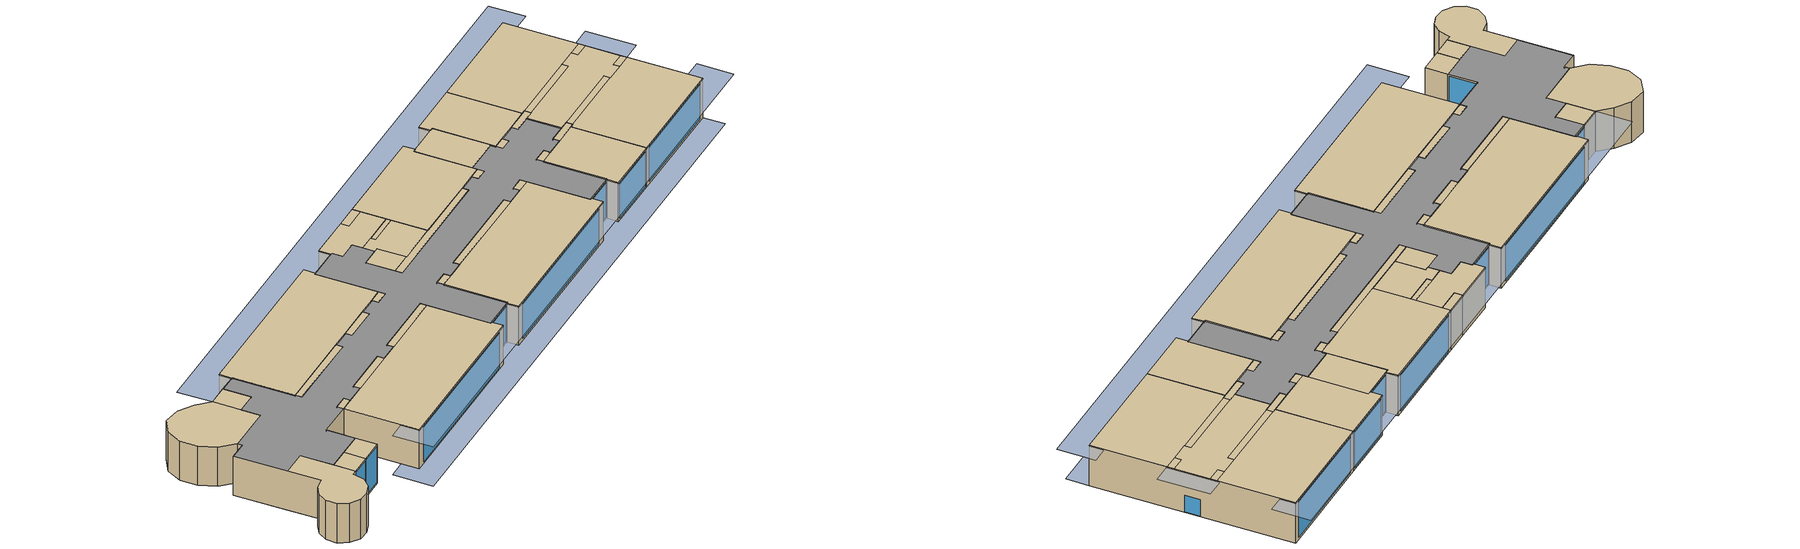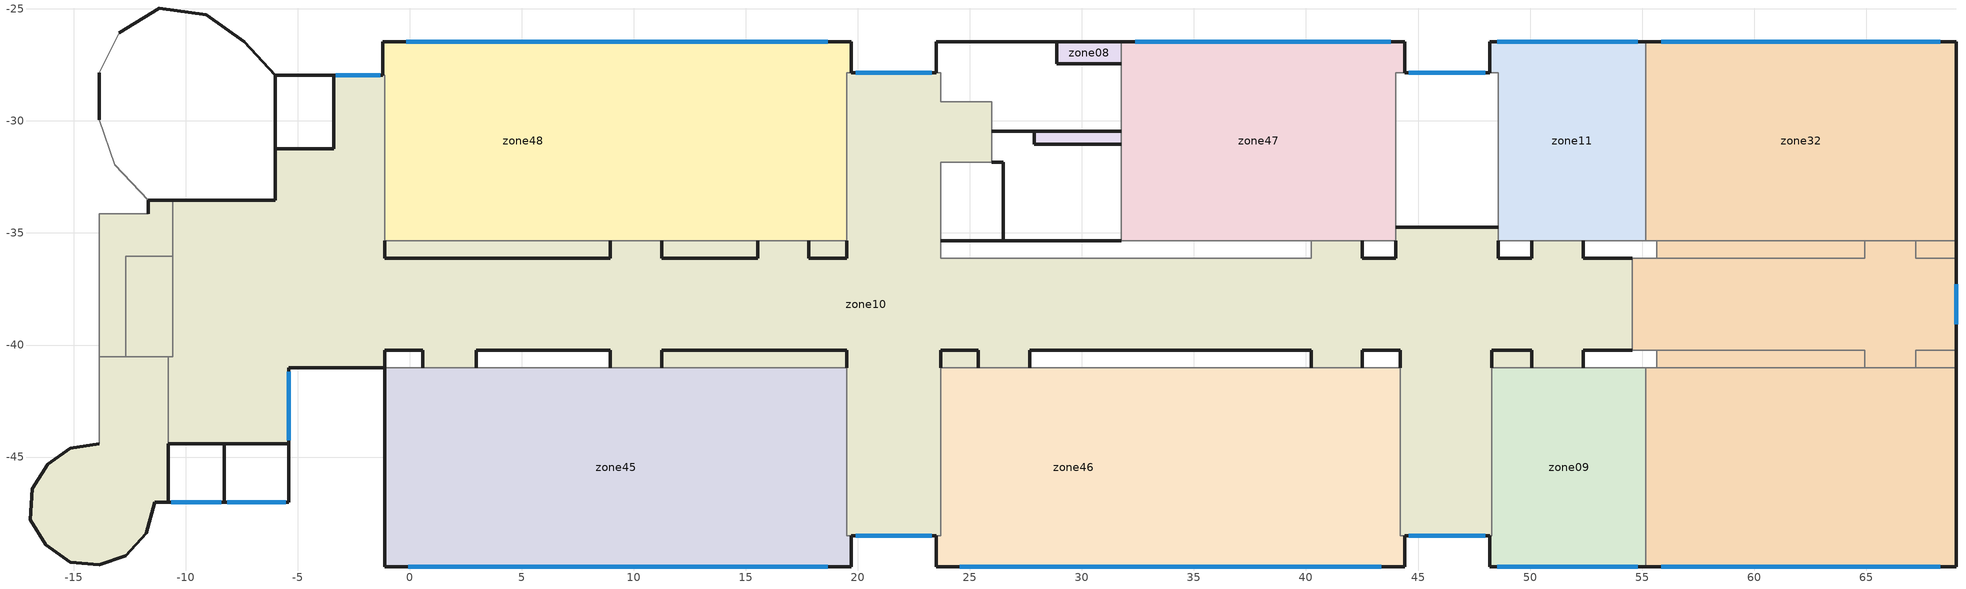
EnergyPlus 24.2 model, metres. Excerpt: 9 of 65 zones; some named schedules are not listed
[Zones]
zone10
 floor to zone12-1 (Generic Interior Floor): -10.57,-33.54 -10.57,-36.04 -13.86,-36.04 -13.86,-34.14 -11.66,-34.14 -11.66,-33.54 z5.17
 floor to zone14 (Generic Interior Floor): -12.66,-36.04 -12.66,-40.53 -13.86,-40.53 -13.86,-36.04 z5.17; 19.51,-40.23 19.51,-41.02 11.24,-41.02 11.24,-40.23 z5.17; 25.39,-40.23 25.39,-41.02 23.69,-41.02 23.69,-40.23 z5.17; 50.09,-40.23 50.09,-41.02 48.29,-41.02 48.29,-40.23 z5.17; 19.51,-35.34 19.51,-36.14 17.82,-36.14 17.82,-35.34 z5.17; 15.53,-35.34 15.53,-36.14 11.24,-36.14 11.24,-35.34 z5.17; 8.95,-35.34 8.95,-36.14 -1.11,-36.14 -1.11,-35.34 z5.17
 floor to zone12-0 (Generic Interior Floor): -10.77,-40.53 -10.77,-47.01 -11.37,-47.01 -11.76,-48.41 -12.66,-49.4 -13.86,-49.8 -15.15,-49.7 -16.25,-48.91 -16.94,-47.81 -16.84,-46.41 -16.15,-45.31 -15.15,-44.62 -13.86,-44.42 -13.86,-40.53 z5.17
 floor to zone07 (Generic Interior Floor): 52.38,-35.34 52.38,-36.14 54.57,-36.14 54.57,-40.23 52.38,-40.23 52.38,-41.02 50.09,-41.02 50.09,-40.23 48.29,-40.23 48.29,-48.51 44.21,-48.51 44.21,-40.23 42.52,-40.23 42.52,-41.02 40.23,-41.02 40.23,-40.23 27.68,-40.23 27.68,-41.02 25.39,-41.02 25.39,-40.23 23.69,-40.23 23.69,-48.51 19.51,-48.51 19.51,-40.23 11.24,-40.23 11.24,-41.02 8.95,-41.02 8.95,-40.23 2.98,-40.23 2.98,-41.02 0.58,-41.02 0.58,-40.23 -1.11,-40.23 -1.11,-41.02 -5.39,-41.02 -5.39,-44.42 -10.77,-44.42 -10.77,-40.53 -13.86,-40.53 -13.86,-34.14 -11.66,-34.14 -11.66,-33.54 -5.99,-33.54 -5.99,-31.25 -3.4,-31.25 -3.4,-27.96 -1.11,-27.96 -1.11,-36.14 8.95,-36.14 8.95,-35.34 11.24,-35.34 11.24,-36.14 15.53,-36.14 15.53,-35.34 17.82,-35.34 17.82,-36.14 19.51,-36.14 19.51,-27.86 23.69,-27.86 23.69,-29.15 25.98,-29.15 25.98,-31.85 23.69,-31.85 23.69,-36.14 40.23,-36.14 40.23,-35.34 42.52,-35.34 42.52,-36.14 44.01,-36.14 44.01,-34.74 48.59,-34.74 48.59,-36.14 50.09,-36.14 50.09,-35.34 z10.29
 wall outside (WL_POLIMI-LC_EW04): -11.66,-33.54 -11.66,-34.14 / -11.37,-47.01 -10.77,-47.01 / -5.39,-41.02 -1.11,-41.02 / -5.39,-47.01 -5.39,-44.42 z5.17:10.29
 wall outside (WL_POLIMI-LC_EW02): -13.86,-44.42 -15.15,-44.62 -16.15,-45.31 -16.84,-46.41 -16.94,-47.81 -16.25,-48.91 -15.15,-49.7 -13.86,-49.8 -12.66,-49.4 -11.76,-48.41 -11.37,-47.01 / -5.39,-44.42 -5.39,-41.02 / 19.71,-48.51 23.49,-48.51 / 44.41,-48.51 48.19,-48.51 / 48.59,-34.74 44.01,-34.74 / 23.49,-27.86 19.71,-27.86 / -1.21,-27.96 -3.4,-27.96 / -5.99,-31.25 -5.99,-33.54 -11.66,-33.54 / -5.99,-27.96 -7.38,-26.46 -9.07,-25.26 -11.17,-24.96 / -13.86,-27.86 -13.86,-29.95 / -10.77,-47.01 -8.28,-47.01 -5.39,-47.01 / 48.19,-27.86 44.41,-27.86 z5.17:10.29
 wall outside (WL_POLIMI-LC_FC300-2): -10.77,-47.01 -10.77,-44.42 -8.28,-44.42 -5.39,-44.42 / -3.4,-27.96 -3.4,-31.25 -5.99,-31.25 -5.99,-27.96 / -8.28,-47.01 -8.28,-44.42 z5.17:10.29
 wall outside (WL_POLIMI-LC_IW03): -1.11,-41.02 -1.11,-40.23 0.58,-40.23 0.58,-41.02 / 2.98,-41.02 2.98,-40.23 8.95,-40.23 8.95,-41.02 / 11.24,-41.02 11.24,-40.23 19.51,-40.23 19.51,-41.02 / 23.69,-41.02 23.69,-40.23 25.39,-40.23 25.39,-41.02 / 27.68,-41.02 27.68,-40.23 40.23,-40.23 40.23,-41.02 / 42.52,-41.02 42.52,-40.23 44.21,-40.23 44.21,-41.02 / 48.29,-41.02 48.29,-40.23 50.09,-40.23 50.09,-41.02 / 52.38,-41.02 52.38,-40.23 54.57,-40.23 / 54.57,-36.14 52.38,-36.14 52.38,-35.34 / 50.09,-35.34 50.09,-36.14 48.59,-36.14 48.59,-35.34 / 44.01,-35.34 44.01,-36.14 42.52,-36.14 42.52,-35.34 / 19.51,-35.34 19.51,-36.14 17.82,-36.14 17.82,-35.34 / 15.53,-35.34 15.53,-36.14 11.24,-36.14 11.24,-35.34 / 8.95,-35.34 8.95,-36.14 -1.11,-36.14 -1.11,-35.34 z5.17:10.29
 wall outside (WL_POLIMI-LC_EW03): -3.4,-27.96 -5.99,-27.96 z5.17:10.29
 wall to zone14 (Generic Interior Floor): -12.66,-36.04 -12.66,-40.53 -10.57,-40.53 -10.57,-36.04 z5.17; -10.57,-33.54 -10.57,-40.53 -10.77,-40.53 -10.77,-44.42 -5.39,-44.42 -5.39,-41.02 -1.11,-41.02 -1.11,-40.23 0.58,-40.23 0.58,-41.02 2.98,-41.02 2.98,-40.23 8.95,-40.23 8.95,-41.02 11.24,-41.02 11.24,-40.23 19.51,-40.23 19.51,-48.51 23.69,-48.51 23.69,-40.23 25.39,-40.23 25.39,-41.02 27.68,-41.02 27.68,-40.23 40.23,-40.23 40.23,-41.02 42.52,-41.02 42.52,-40.23 44.21,-40.23 44.21,-48.51 48.29,-48.51 48.29,-40.23 50.09,-40.23 50.09,-41.02 52.38,-41.02 52.38,-40.23 54.57,-40.23 54.57,-36.14 52.38,-36.14 52.38,-35.34 50.09,-35.34 50.09,-36.14 48.59,-36.14 48.59,-34.74 44.01,-34.74 44.01,-36.14 42.52,-36.14 42.52,-35.34 40.23,-35.34 40.23,-36.14 23.69,-36.14 23.69,-31.85 25.98,-31.85 25.98,-29.15 23.69,-29.15 23.69,-27.86 19.51,-27.86 19.51,-36.14 17.82,-36.14 17.82,-35.34 15.53,-35.34 15.53,-36.14 11.24,-36.14 11.24,-35.34 8.95,-35.34 8.95,-36.14 -1.11,-36.14 -1.11,-27.96 -3.4,-27.96 -3.4,-31.25 -5.99,-31.25 -5.99,-33.54 z5.17; -12.96,-26.06 -13.86,-27.86 -13.86,-29.95 -13.16,-31.95 -11.66,-33.54 -5.99,-33.54 -5.99,-27.96 -7.38,-26.46 -9.07,-25.26 -11.17,-24.96 z5.17; -10.77,-44.42 -10.77,-47.01 -8.28,-47.01 -8.28,-44.42 z5.17; -8.28,-44.42 -8.28,-47.01 -5.39,-47.01 -5.39,-44.42 z5.17; -1.11,-40.23 -1.11,-41.02 0.58,-41.02 0.58,-40.23 z5.17; 2.98,-40.23 2.98,-41.02 8.95,-41.02 8.95,-40.23 z5.17; 27.68,-40.23 27.68,-41.02 40.23,-41.02 40.23,-40.23 z5.17; 42.52,-40.23 42.52,-41.02 44.21,-41.02 44.21,-40.23 z5.17; 52.38,-40.23 52.38,-41.02 55.66,-41.02 55.66,-40.23 z5.17; 52.38,-35.34 52.38,-36.14 55.66,-36.14 55.66,-35.34 z5.17; 48.59,-35.34 48.59,-36.14 50.09,-36.14 50.09,-35.34 z5.17; 44.01,-27.86 44.01,-34.74 48.59,-34.74 48.59,-27.86 z5.17; 42.52,-35.34 42.52,-36.14 44.01,-36.14 44.01,-35.34 z5.17; -5.99,-27.96 -5.99,-31.25 -3.4,-31.25 -3.4,-27.96 z5.17
 wall adiabatic (WL_POLIMI-LC_EW01): -13.86,-34.14 -13.86,-44.42 z5.17:10.29
 wall adiabatic (WL_POLIMI-LC_EW02): -11.66,-34.14 -13.86,-34.14 / -12.96,-26.06 -13.86,-27.86 / -13.86,-29.95 -13.16,-31.95 -11.66,-33.54 z5.17:10.29
 wall to zone45 (WL_POLIMI-LC_IW02): 0.58,-41.02 2.98,-41.02 / 8.95,-41.02 11.24,-41.02 / 19.51,-41.02 19.51,-48.51 19.71,-48.51 z5.17:10.29
 wall to zone46 (WL_POLIMI-LC_IW02): 23.49,-48.51 23.69,-48.51 23.69,-41.02 / 25.39,-41.02 27.68,-41.02 / 40.23,-41.02 42.52,-41.02 / 44.21,-41.02 44.21,-48.51 44.41,-48.51 z5.17:10.29
 wall to zone09 (WL_POLIMI-LC_IW02): 48.19,-48.51 48.29,-48.51 48.29,-41.02 / 50.09,-41.02 52.38,-41.02 z5.17:10.29
 wall to zone32 (WL_POLIMI-LC_IW02): 54.57,-40.23 54.57,-36.14 z5.17:10.29
 wall to zone11 (WL_POLIMI-LC_IW02): 52.38,-35.34 50.09,-35.34 / 48.59,-35.34 48.59,-34.74 / 48.19,-27.86 48.59,-27.86 48.59,-34.74 z5.17:10.29
 wall to zone47 (WL_POLIMI-LC_IW02): 44.01,-34.74 44.01,-35.34 / 42.52,-35.34 40.23,-35.34 z5.17:10.29
 wall to zone08 (WL_POLIMI-LC_IW03): 40.23,-35.34 40.23,-36.14 23.69,-36.14 23.69,-35.34 z5.17:10.29
 wall to zone08 (WL_POLIMI-LC_IW02): 23.69,-35.34 23.69,-31.85 25.98,-31.85 z5.17:10.29
 wall to zone08 (WL_POLIMI-LC_IW04): 25.98,-31.85 25.98,-30.45 25.98,-29.15 23.69,-29.15 23.69,-27.86 23.49,-27.86 z5.17:10.29
 wall to zone48 (WL_POLIMI-LC_IW02): 19.71,-27.86 19.51,-27.86 19.51,-35.34 / 17.82,-35.34 15.53,-35.34 / 11.24,-35.34 8.95,-35.34 / -1.11,-35.34 -1.11,-27.96 -1.21,-27.96 z5.17:10.29
 wall to zone05 (Generic Interior Floor): -13.86,-40.53 -13.86,-44.42 -15.15,-44.62 -16.15,-45.31 -16.84,-46.41 -16.94,-47.81 -16.25,-48.91 -15.15,-49.7 -13.86,-49.8 -12.66,-49.4 -11.76,-48.41 -11.37,-47.01 -10.77,-47.01 -10.77,-40.53 z10.29
 wall ground (WL_POLIMI-LC_EW02): -11.17,-24.96 -12.96,-26.06 z5.17:10.29
 wall to zone07 (Generic Interior Floor): -12.96,-26.06 -13.86,-27.86 -13.86,-29.95 -13.16,-31.95 -11.66,-33.54 -5.99,-33.54 -5.99,-27.96 -7.38,-26.46 -9.07,-25.26 -11.17,-24.96 z10.29; -10.77,-44.42 -10.77,-47.01 -8.28,-47.01 -8.28,-44.42 z10.29; -8.28,-44.42 -8.28,-47.01 -5.39,-47.01 -5.39,-44.42 z10.29; -1.11,-40.23 -1.11,-41.02 0.58,-41.02 0.58,-40.23 z10.29; 2.98,-40.23 2.98,-41.02 8.95,-41.02 8.95,-40.23 z10.29; 11.24,-40.23 11.24,-41.02 19.51,-41.02 19.51,-40.23 z10.29; 23.69,-40.23 23.69,-41.02 25.39,-41.02 25.39,-40.23 z10.29; 27.68,-40.23 27.68,-41.02 40.23,-41.02 40.23,-40.23 z10.29; 42.52,-40.23 42.52,-41.02 44.21,-41.02 44.21,-40.23 z10.29; 48.29,-40.23 48.29,-41.02 50.09,-41.02 50.09,-40.23 z10.29; 52.38,-40.23 52.38,-41.02 55.66,-41.02 55.66,-40.23 z10.29; 52.38,-35.34 52.38,-36.14 55.66,-36.14 55.66,-35.34 z10.29; 48.59,-35.34 48.59,-36.14 50.09,-36.14 50.09,-35.34 z10.29; 44.01,-27.86 44.01,-34.74 48.59,-34.74 48.59,-27.86 z10.29; 42.52,-35.34 42.52,-36.14 44.01,-36.14 44.01,-35.34 z10.29; 17.82,-35.34 17.82,-36.14 19.51,-36.14 19.51,-35.34 z10.29; 11.24,-35.34 11.24,-36.14 15.53,-36.14 15.53,-35.34 z10.29; -1.11,-35.34 -1.11,-36.14 8.95,-36.14 8.95,-35.34 z10.29; -5.99,-27.96 -5.99,-31.25 -3.4,-31.25 -3.4,-27.96 z10.29
 wall to zone45 (WL_POLIMI-LC_IW03): -1.11,-41.02 0.58,-41.02 / 8.95,-41.02 2.98,-41.02 / 19.51,-41.02 11.24,-41.02 z5.17:10.29
 wall to zone46 (WL_POLIMI-LC_IW03): 25.39,-41.02 23.69,-41.02 / 40.23,-41.02 27.68,-41.02 / 44.21,-41.02 42.52,-41.02 z5.17:10.29
 wall to zone09 (WL_POLIMI-LC_IW03): 50.09,-41.02 48.29,-41.02 / 55.16,-41.02 52.38,-41.02 z5.17:10.29
 wall to zone32 (WL_POLIMI-LC_IW05_Toilet): 55.16,-41.02 55.66,-41.02 / 54.57,-40.23 55.66,-40.23 55.66,-41.02 / 55.16,-35.34 55.66,-35.34 55.66,-36.14 54.57,-36.14 z5.17:10.29
 wall to zone11 (WL_POLIMI-LC_IW03): 55.16,-35.34 52.38,-35.34 / 48.59,-35.34 50.09,-35.34 z5.17:10.29
 wall to zone47 (WL_POLIMI-LC_FC300-3): 44.41,-27.86 44.01,-27.86 44.01,-34.74 z5.17:10.29
 wall to zone47 (WL_POLIMI-LC_IW03): 42.52,-35.34 44.01,-35.34 z5.17:10.29
 wall to zone48 (WL_POLIMI-LC_IW03): 17.82,-35.34 19.51,-35.34 / 11.24,-35.34 15.53,-35.34 / -1.11,-35.34 8.95,-35.34 z5.17:10.29
 window (curtainWallWindowConstruction_U0.9_SHGC0.67_VT0.8): -5.39,-44.25 -5.39,-41.19 / 19.9,-48.51 23.3,-48.51 / 44.6,-48.51 48,-48.51 / -10.64,-47.01 -8.4,-47.01 / -8.13,-47.01 -5.54,-47.01 z5.43:10.03
 window (Generic Double Pane): 23.3,-27.86 19.9,-27.86 / -1.32,-27.96 -3.29,-27.96 / 48,-27.86 44.6,-27.86 z5.43:10.03
zone32
 floor to zone14 (Generic Interior Floor): 69.01,-36.14 69.01,-40.23 67.22,-40.23 67.22,-41.02 64.92,-41.02 64.92,-40.23 54.57,-40.23 54.57,-36.14 64.92,-36.14 64.92,-35.34 67.22,-35.34 67.22,-36.14 z5.17; 64.92,-40.23 64.92,-41.02 55.66,-41.02 55.66,-40.23 z5.17; 69.01,-40.23 69.01,-41.02 67.22,-41.02 67.22,-40.23 z5.17; 69.01,-35.34 69.01,-36.14 67.22,-36.14 67.22,-35.34 z5.17; 64.92,-35.34 64.92,-36.14 55.66,-36.14 55.66,-35.34 z5.17
 floor to zone31 (Generic Interior Floor): 69.01,-41.02 69.01,-49.9 55.16,-49.9 55.16,-41.02 z5.17
 floor to zone33 (Generic Interior Floor): 69.01,-26.46 69.01,-35.34 55.16,-35.34 55.16,-26.46 z5.17
 wall outside (WL_POLIMI-LC_EW05): 69.01,-49.9 69.01,-26.46 z5.17:10.29
 wall outside (WL_POLIMI-LC_EW02): 55.16,-49.9 69.01,-49.9 / 69.01,-26.46 55.16,-26.46 z5.17:10.29
 wall to zone09 (WL_POLIMI-LC_IW02): 55.16,-41.02 55.16,-49.9 z5.17:10.29
 wall to zone21 (Generic Interior Floor): 55.16,-26.46 55.16,-35.34 69.01,-35.34 69.01,-26.46 z10.29
 wall to zone07 (Generic Interior Floor): 67.22,-35.34 67.22,-36.14 69.01,-36.14 69.01,-35.34 z10.29; 54.57,-36.14 54.57,-40.23 64.92,-40.23 64.92,-41.02 67.22,-41.02 67.22,-40.23 69.01,-40.23 69.01,-36.14 67.22,-36.14 67.22,-35.34 64.92,-35.34 64.92,-36.14 z10.29; 67.22,-40.23 67.22,-41.02 69.01,-41.02 69.01,-40.23 z10.29; 55.66,-40.23 55.66,-41.02 64.92,-41.02 64.92,-40.23 z10.29; 55.66,-35.34 55.66,-36.14 64.92,-36.14 64.92,-35.34 z10.29
 wall to zone22 (Generic Interior Floor): 55.16,-41.02 55.16,-49.9 69.01,-49.9 69.01,-41.02 z10.29
 wall to zone11 (WL_POLIMI-LC_IW02): 55.16,-26.46 55.16,-35.34 z5.17:10.29
 window (windowConstruction_U0.9_SHGC0.67_VT0.8): 69.01,-39.08 69.01,-37.28 z5.22:7.32
 window (curtainWallWindowConstruction_U0.9_SHGC0.67_VT0.8): 55.86,-49.9 68.32,-49.9 z5.43:10.03
 window (Generic Double Pane): 68.32,-26.46 55.86,-26.46 z5.43:10.03
zone45
 floor to zone27 (Generic Interior Floor): 19.51,-41.02 19.51,-48.51 19.71,-48.51 19.71,-49.9 -1.11,-49.9 -1.11,-41.02 z5.17
 wall outside (WL_POLIMI-LC_EW04): -1.11,-41.02 -1.11,-49.9 z5.17:10.29
 wall outside (WL_POLIMI-LC_EW02): -1.11,-49.9 19.71,-49.9 z5.17:10.29
 wall outside (WL_POLIMI-LC_EW05): 19.71,-49.9 19.71,-48.51 z5.17:10.29
 wall to zone23 (Generic Interior Floor): -1.11,-41.02 -1.11,-49.9 19.71,-49.9 19.71,-48.51 19.51,-48.51 19.51,-41.02 z10.29
 window (curtainWallWindowConstruction_U0.9_SHGC0.67_VT0.8): -0.07,-49.9 18.67,-49.9 z5.43:10.03
zone46
 floor to zone28 (Generic Interior Floor): 35.54,-41.02 35.54,-49.9 23.49,-49.9 23.49,-48.51 23.69,-48.51 23.69,-41.02 z5.17
 floor to zone30 (Generic Interior Floor): 44.21,-44.02 44.21,-48.51 44.41,-48.51 44.41,-49.9 35.54,-49.9 35.54,-44.02 z5.17
 floor to zone12-2 (Generic Interior Floor): 42.52,-41.02 42.52,-44.02 35.54,-44.02 35.54,-41.02 z5.17
 floor to zone29 (Generic Interior Floor): 44.21,-41.02 44.21,-44.02 42.52,-44.02 42.52,-41.02 z5.17
 wall outside (WL_POLIMI-LC_EW05): 23.49,-48.51 23.49,-49.9 / 44.41,-49.9 44.41,-48.51 z5.17:10.29
 wall outside (WL_POLIMI-LC_EW02): 23.49,-49.9 44.41,-49.9 z5.17:10.29
 wall to zone24 (Generic Interior Floor): 23.69,-41.02 23.69,-48.51 23.49,-48.51 23.49,-49.9 44.41,-49.9 44.41,-48.51 44.21,-48.51 44.21,-41.02 z10.29
 window (curtainWallWindowConstruction_U0.9_SHGC0.67_VT0.8): 24.54,-49.9 43.36,-49.9 z5.43:10.03
zone09
 floor to zone31 (Generic Interior Floor): 55.16,-41.02 55.16,-49.9 48.19,-49.9 48.19,-48.51 48.29,-48.51 48.29,-41.02 z5.17
 wall outside (WL_POLIMI-LC_EW05): 48.19,-48.51 48.19,-49.9 z5.17:10.29
 wall outside (WL_POLIMI-LC_EW02): 48.19,-49.9 55.16,-49.9 z5.17:10.29
 wall to zone22 (Generic Interior Floor): 48.29,-41.02 48.29,-48.51 48.19,-48.51 48.19,-49.9 55.16,-49.9 55.16,-41.02 z10.29
 window (curtainWallWindowConstruction_U0.9_SHGC0.67_VT0.8): 48.54,-49.9 54.82,-49.9 z5.43:10.03
zone11
 floor to zone33 (Generic Interior Floor): 55.16,-26.46 55.16,-35.34 48.59,-35.34 48.59,-27.86 48.19,-27.86 48.19,-26.46 z5.17
 wall outside (WL_POLIMI-LC_EW02): 55.16,-26.46 48.19,-26.46 z5.17:10.29
 wall outside (WL_POLIMI-LC_EW05): 48.19,-26.46 48.19,-27.86 z5.17:10.29
 wall to zone21 (Generic Interior Floor): 48.19,-26.46 48.19,-27.86 48.59,-27.86 48.59,-35.34 55.16,-35.34 55.16,-26.46 z10.29
 window (Generic Double Pane): 54.82,-26.46 48.54,-26.46 z5.43:10.03
zone47
 floor to zone34 (Generic Interior Floor): 44.41,-26.46 44.41,-27.86 44.01,-27.86 44.01,-35.34 31.76,-35.34 31.76,-26.46 z5.17
 wall outside (WL_POLIMI-LC_EW05): 44.41,-27.86 44.41,-26.46 z5.17:10.29
 wall outside (WL_POLIMI-LC_EW02): 44.41,-26.46 31.76,-26.46 z5.17:10.29
 wall to zone08 (WL_POLIMI-LC_IW05_Toilet): 31.76,-26.46 31.76,-27.46 31.76,-30.45 31.76,-31.05 31.76,-35.34 z5.17:10.29
 wall to zone08 (WL_POLIMI-LC_IW03): 31.76,-35.34 40.23,-35.34 z5.17:10.29
 wall to zone25 (Generic Interior Floor): 31.76,-26.46 31.76,-35.34 44.01,-35.34 44.01,-27.86 44.41,-27.86 44.41,-26.46 z10.29
 window (Generic Double Pane): 43.77,-26.46 32.39,-26.46 z5.43:10.03
zone08
 floor to zone13 (Generic Interior Floor): 31.76,-30.45 31.76,-31.05 27.88,-31.05 27.88,-30.45 z5.17; 31.76,-26.46 31.76,-27.46 28.87,-27.46 28.87,-26.46 z5.17
 wall outside (WL_POLIMI-LC_IW06_Toilet): 31.76,-35.34 26.48,-35.34 / 31.76,-31.05 27.88,-31.05 27.88,-30.45 31.76,-30.45 / 31.76,-27.46 28.87,-27.46 28.87,-26.46 z5.17:10.29
 wall outside (WL_POLIMI-LC_IW03): 26.48,-35.34 23.69,-35.34 z5.17:10.29
 wall outside (WL_POLIMI-LC_IW05_Toilet): 27.88,-30.45 25.98,-30.45 / 26.48,-35.34 26.48,-31.85 25.98,-31.85 z5.17:10.29
 wall outside (WL_POLIMI-LC_EW02): 31.76,-26.46 28.87,-26.46 23.49,-26.46 23.49,-27.86 z5.17:10.29
 wall to zone13 (Generic Interior Floor): 23.69,-35.34 23.69,-36.14 40.23,-36.14 40.23,-35.34 z5.17; 23.69,-31.85 23.69,-35.34 26.48,-35.34 26.48,-31.85 z5.17
 wall to zone06 (Generic Interior Floor): 23.69,-35.34 23.69,-36.14 40.23,-36.14 40.23,-35.34 z10.29; 23.69,-31.85 23.69,-35.34 26.48,-35.34 26.48,-31.85 z10.29; 27.88,-30.45 27.88,-31.05 31.76,-31.05 31.76,-30.45 z10.29; 28.87,-26.46 28.87,-27.46 31.76,-27.46 31.76,-26.46 z10.29
 wall to zone13 (FL_POLIMI-LC_InternalFloor_IH-IH_Toilet): 25.98,-30.45 25.98,-31.85 26.48,-31.85 26.48,-35.34 31.76,-35.34 31.76,-31.05 27.88,-31.05 27.88,-30.45 z5.17; 23.49,-26.46 23.49,-27.86 23.69,-27.86 23.69,-29.15 25.98,-29.15 25.98,-30.45 31.76,-30.45 31.76,-27.46 28.87,-27.46 28.87,-26.46 z5.17
 wall to zone06 (FL_POLIMI-LC_InternalFloor_IH-IH_Toilet): 25.98,-30.45 25.98,-31.85 26.48,-31.85 26.48,-35.34 31.76,-35.34 31.76,-31.05 27.88,-31.05 27.88,-30.45 z10.29; 23.49,-26.46 23.49,-27.86 23.69,-27.86 23.69,-29.15 25.98,-29.15 25.98,-30.45 31.76,-30.45 31.76,-27.46 28.87,-27.46 28.87,-26.46 z10.29
zone48
 floor to zone35 (Generic Interior Floor): 19.71,-26.46 19.71,-27.86 19.51,-27.86 19.51,-35.34 11.24,-35.34 11.24,-26.46 z5.17
 floor to zone15 (Generic Interior Floor): 11.24,-26.46 11.24,-35.34 -1.11,-35.34 -1.11,-27.96 -1.21,-27.96 -1.21,-26.46 z5.17
 wall outside (WL_POLIMI-LC_EW05): 19.71,-27.86 19.71,-26.46 / -1.21,-26.46 -1.21,-27.96 z5.17:10.29
 wall outside (WL_POLIMI-LC_EW02): 19.71,-26.46 -1.21,-26.46 z5.17:10.29
 wall to zone26 (Generic Interior Floor): -1.21,-26.46 -1.21,-27.96 -1.11,-27.96 -1.11,-35.34 19.51,-35.34 19.51,-27.86 19.71,-27.86 19.71,-26.46 z10.29
 window (Generic Double Pane): 18.66,-26.46 -0.16,-26.46 z5.43:10.03
shading: 71.4,-35.04 71.4,-41.02 69.01,-41.02 69.01,-35.04 z10.29; 71.1,-48.21 71.1,-52.6 -3.3,-52.6 -3.3,-47.81 -1.11,-47.81 -1.11,-49.9 19.71,-49.9 19.71,-48.51 23.49,-48.51 23.49,-49.9 44.41,-49.9 44.41,-48.51 48.19,-48.51 48.19,-49.9 69.01,-49.9 69.01,-48.21 z10.29; 71.1,-23.77 71.1,-28.16 69.01,-28.16 69.01,-26.46 48.19,-26.46 48.19,-27.86 44.41,-27.86 44.41,-26.46 23.49,-26.46 23.49,-27.86 19.71,-27.86 19.71,-26.46 -1.21,-26.46 -1.21,-27.96 -5.99,-27.96 -5.99,-23.77 z10.29; 69.01,-49.9 69.01,-52.6 -3.3,-52.6 -3.3,-47.81 -1.11,-47.81 -1.11,-49.9 19.71,-49.9 19.71,-48.51 23.49,-48.51 23.49,-49.9 44.41,-49.9 44.41,-48.51 48.19,-48.51 48.19,-49.9 z5.17
[Building]
building09: North Axis=45; Terrain=City; Solar Distribution=FullExterior
[SizingPeriod:DesignDay] Day of Month=21; DryBulb Temperature Range Modifier Type=DefaultMultipliers; Barometric Pressure=75958; Wind Direction=0; Rain Indicator=No; Snow Indicator=No; Daylight Saving Time Indicator=No; Solar Model Indicator=ASHRAEClearSky
Name | Month | Day Type | Maximum DryBulb Temperature | Daily DryBulb Temperature Range | Humidity Condition Type | Wetbulb or DewPoint at Maximum DryBulb | Wind Speed | Sky Clearness
Grigna.Settentrion Ann Htg 99.6% Condns DB | 3 | WinterDesignDay | -12.1 | 0 | Wetbulb | -12.1 | 6.71 | 0
Grigna.Settentrion Ann Clg .4% Condns DP=>MDB | 8 | SummerDesignDay | 25.8 | 9 | Dewpoint | 17.7 | 3.35 | 1
[Site:WaterMainsTemperature]
Calculation Method=Correlation; Annual Average Outdoor Air Temperature=6.85; Maximum Difference In Monthly Average Outdoor Air Temperatures=4
[Material] Thermal Absorptance=0.9
Name | Roughness | Thickness | Conductivity | Density | Specific Heat | Solar Absorptance | Visible Absorptance
Generic Ceiling Air Gap | Smooth | 0.1 | 0.556 | 1.28 | 1000 | 0.7 | 0.7
Generic Acoustic Tile | MediumSmooth | 0.02 | 0.06 | 368 | 590 | 0.2 | 0.2
Generic LW Concrete | MediumRough | 0.1 | 0.53 | 1280 | 840 | 0.8 | 0.8
[MATERIAL] Roughness=MediumRough; Solar Absorptance=0.7; Visible Absorptance=0.7
Name | Thickness | Conductivity | Density | Specific Heat | Thermal Absorptance
dtu_MT_POLIMI_Camera d'aria debolmente ventilata-0.26 | 0.26 | 1 | 1 | 1004 | 0.7
dtu_MT_POLIMI_Isolante morbido-0.1 | 0.1 | 0.04 | 80 | 1028 | 0.95
dtu_MT__POLIMI_Intonaco interno-0.01; dtu_MT_POLIMI_Intonaco gesso puro-0.01 | 0.01 | 0.35 | 1200 | 999 | 0.9
dtu_MT_POLIMI_Piastrelle-0.015 | 0.015 | 1.3 | 2300 | 839 | 0.9
dtu_MT_POLIMI_Piastrelle-0.01 | 0.01 | 1.3 | 2300 | 839 | 0.9
dtu_MT_Solaio laterocemento-0.15 | 0.15 | 0.66 | 1100 | 839 | 0.95
dtu_MT_POLIMI_Membrana impermeabilizzante-0.005 | 0.005 | 0.23 | 1100 | 1000 | 0.95
dtu_MT_POLIMI_Isolante morbido-0.04 | 0.04 | 0.04 | 80 | 1028 | 0.95
dtu_MT_POLIMI_CLS-0.425 | 0.425 | 1.046 | 2300 | 657 | 0.95
dtu_MT_Massetto-0.15 | 0.15 | 1.2 | 1700 | 1000 | 0.95
dtu_MT_POLIMI_Pannello in alluminio-0.005 | 0.005 | 220 | 2700 | 896 | 0.2
dtu_MT_POLIMI_Camera d'aria fortemente ventilata-0.425 | 0.425 | 0.285 | 1 | 1004 | 0.7
dtu_MT_POLIMI_Camera d'aria debolmente ventilata-0.265 | 0.265 | 1 | 1 | 1004 | 0.7
dtu_MT_POLIMI_Isolante rigido-0.1 | 0.1 | 0.04 | 30 | 1452 | 0.95
dtu_MT__POLIMI_Intonaco interno-0.015 | 0.015 | 0.35 | 1200 | 999 | 0.9
dtu_MT_POLIMI_Isolante rigido-0.06 | 0.06 | 0.04 | 30 | 1452 | 0.95
dtu_MT_POLIMI_Camera d'aria non ventilata-0.065 | 0.065 | 1 | 1 | 1003 | 0.7
dtu_MT_POLIMI_Camera d'aria fortemente ventilata-0.035 | 0.035 | 0.285 | 1 | 1004 | 0.7
Calcestruzzo- gettato in opera-0.26 | 0.26 | 1.046 | 2300 | 657 | 0.95
dtu_MT_POLIMI_Camera d'aria debolmente ventilata-0.2 | 0.2 | 1 | 1 | 1004 | 0.7
dtu_MT__POLIMI_Intonaco interno-0.02 | 0.02 | 0.35 | 1200 | 999 | 0.9
dtu_MT_POLIMI_Camera d'aria debolmente ventilata-0.15 | 0.15 | 1 | 1 | 1004 | 0.7
dtu_MT_POLIMI_Gypsum Board-0.025 | 0.025 | 0.21 | 900 | 1000 | 0.9
dtu_MT_POLIMI_Isolante morbido-0.065 | 0.065 | 0.04 | 80 | 1028 | 0.95
[WINDOWMATERIAL:SIMPLEGLAZINGSYSTEM] UFactor=0.9; Solar Heat Gain Coefficient=0.67; Visible Transmittance=0.8
windowConstruction_U0.9_SHGC0.67_VT0.8 Material; curtainWallWindowConstruction_U0.9_SHGC0.67_VT0.8 Material
[WindowMaterial:Glazing] Optical Data Type=SpectralAverage; Thickness=0.006; Infrared Transmittance at Normal Incidence=0; Front Side Infrared Hemispherical Emissivity=0.84; Conductivity=1; Dirt Correction Factor for Solar and Visible Transmittance=1; Solar Diffusing=No
Name | Solar Transmittance at Normal Incidence | Front Side Solar Reflectance at Normal Incidence | Back Side Solar Reflectance at Normal Incidence | Visible Transmittance at Normal Incidence | Front Side Visible Reflectance at Normal Incidence | Back Side Visible Reflectance at Normal Incidence | Back Side Infrared Hemispherical Emissivity
Generic Low-e Glass | 0.45 | 0.36 | 0.36 | 0.71 | 0.21 | 0.21 | 0.047
Generic Clear Glass | 0.77 | 0.07 | 0.07 | 0.88 | 0.08 | 0.08 | 0.84
[WindowMaterial:Gas]
Generic Window Air Gap: Gas Type=Air; Thickness=0.0127
[WINDOWMATERIAL:BLIND] Slat Orientation=Horizontal; Slat Width=0.3; Slat Separation=0.5; Slat Thickness=0.001; Slat Angle=90; Slat Conductivity=160; Slat Beam Solar Transmittance=0; Front Side Slat Beam Solar Reflectance=0.6; Back Side Slat Beam Solar Reflectance=0.6; Slat Diffuse Solar Transmittance=0; Front Side Slat Diffuse Solar Reflectance=0.6; Back Side Slat Diffuse Solar Reflectance=0.6; Slat Beam Visible Transmittance=0; Front Side Slat Beam Visible Reflectance=0.5; Back Side Slat Beam Visible Reflectance=0.5; Slat Diffuse Visible Transmittance=0; Front Side Slat Diffuse Visible Reflectance=0.5; Back Side Slat Diffuse Visible Reflectance=0.5; Slat Infrared Hemispherical Transmittance=0; Front Side Slat Infrared Hemispherical Emissivity=0.9; Back Side Slat Infrared Hemispherical Emissivity=0.9; Blind to Glass Distance=0.3; Blind Top Opening Multiplier=0; Blind Bottom Opening Multiplier=0; Blind Left Side Opening Multiplier=0.5; Blind Right Side Opening Multiplier=0.5; Minimum Slat Angle=85; Maximum Slat Angle=95
externalAluminiumBlind-curtainWall-extVerFace73; externalAluminiumBlind-curtainWall-extVerFace118; externalAluminiumBlind-curtainWall-extVerFace121; externalAluminiumBlind-curtainWall-extVerFace124
[Construction]
Generic Double Pane: Generic Low-e Glass, Generic Window Air Gap, Generic Clear Glass
Generic Interior Floor: Generic Acoustic Tile, Generic Ceiling Air Gap, Generic LW Concrete
[CONSTRUCTION]
WL_POLIMI-LC_EW04: dtu_MT_POLIMI_Pannello in alluminio-0.005, dtu_MT_POLIMI_Camera d'aria fortemente ventilata-0.035, dtu_MT_POLIMI_Isolante rigido-0.1, dtu_MT_POLIMI_Membrana impermeabilizzante-0.005, dtu_MT_POLIMI_Camera d'aria debolmente ventilata-0.265, dtu_MT_POLIMI_CLS-0.425, dtu_MT__POLIMI_Intonaco interno-0.01
WL_POLIMI-LC_EW01: dtu_MT_POLIMI_Pannello in alluminio-0.005, dtu_MT_POLIMI_Camera d'aria fortemente ventilata-0.035, dtu_MT_POLIMI_Isolante rigido-0.06, dtu_MT_POLIMI_Membrana impermeabilizzante-0.005, dtu_MT_POLIMI_Camera d'aria debolmente ventilata-0.2, dtu_MT_POLIMI_Isolante morbido-0.065, dtu_MT_POLIMI_Gypsum Board-0.025, dtu_MT__POLIMI_Intonaco interno-0.01
WL_POLIMI-LC_EW03: dtu_MT_POLIMI_Pannello in alluminio-0.005, dtu_MT_POLIMI_Camera d'aria fortemente ventilata-0.035, dtu_MT_POLIMI_Isolante rigido-0.1, dtu_MT_POLIMI_Membrana impermeabilizzante-0.005, dtu_MT_POLIMI_Camera d'aria debolmente ventilata-0.265, dtu_MT_POLIMI_CLS-0.425, dtu_MT_POLIMI_Isolante morbido-0.065, dtu_MT_POLIMI_Gypsum Board-0.025, dtu_MT__POLIMI_Intonaco interno-0.01
WL_POLIMI-LC_EW05: dtu_MT_POLIMI_Pannello in alluminio-0.005, dtu_MT_POLIMI_Camera d'aria fortemente ventilata-0.035, dtu_MT_POLIMI_Isolante rigido-0.1, dtu_MT_POLIMI_Membrana impermeabilizzante-0.005, dtu_MT_POLIMI_Camera d'aria debolmente ventilata-0.265, dtu_MT_POLIMI_Camera d'aria fortemente ventilata-0.425, dtu_MT_POLIMI_Isolante morbido-0.065, dtu_MT_POLIMI_Gypsum Board-0.025, dtu_MT__POLIMI_Intonaco interno-0.01
WL_POLIMI-LC_EW02: dtu_MT_POLIMI_Pannello in alluminio-0.005, dtu_MT_POLIMI_Camera d'aria fortemente ventilata-0.035, dtu_MT_POLIMI_Isolante rigido-0.1, dtu_MT_POLIMI_Membrana impermeabilizzante-0.005, dtu_MT_POLIMI_Camera d'aria debolmente ventilata-0.26, dtu_MT_POLIMI_Isolante morbido-0.065, dtu_MT_POLIMI_Gypsum Board-0.025, dtu_MT__POLIMI_Intonaco interno-0.01
WL_POLIMI-LC_FC300-2: dtu_MT__POLIMI_Intonaco interno-0.015, Calcestruzzo- gettato in opera-0.26, dtu_MT_POLIMI_Isolante morbido-0.065, dtu_MT_POLIMI_Gypsum Board-0.025, dtu_MT__POLIMI_Intonaco interno-0.01
WL_POLIMI-LC_FC300-3: dtu_MT__POLIMI_Intonaco interno-0.015, dtu_MT_POLIMI_Gypsum Board-0.025, dtu_MT_POLIMI_Isolante morbido-0.1, dtu_MT_POLIMI_Camera d'aria debolmente ventilata-0.15, Calcestruzzo- gettato in opera-0.26, dtu_MT_POLIMI_Isolante morbido-0.065, dtu_MT_POLIMI_Gypsum Board-0.025, dtu_MT__POLIMI_Intonaco interno-0.01
WL_POLIMI-LC_IW02: dtu_MT__POLIMI_Intonaco interno-0.01, dtu_MT_POLIMI_Gypsum Board-0.025, dtu_MT_POLIMI_Isolante morbido-0.04, dtu_MT_POLIMI_Camera d'aria non ventilata-0.065, dtu_MT_POLIMI_Isolante morbido-0.04, dtu_MT_POLIMI_Gypsum Board-0.025, dtu_MT_POLIMI_Intonaco gesso puro-0.01
WL_POLIMI-LC_IW03: dtu_MT__POLIMI_Intonaco interno-0.01, dtu_MT_POLIMI_Gypsum Board-0.025, dtu_MT_POLIMI_Isolante morbido-0.065
WL_POLIMI-LC_IW04: dtu_MT__POLIMI_Intonaco interno-0.01, dtu_MT_POLIMI_Gypsum Board-0.025, dtu_MT_POLIMI_Isolante morbido-0.04, dtu_MT_POLIMI_Camera d'aria non ventilata-0.065, dtu_MT_POLIMI_Isolante morbido-0.04, dtu_MT_POLIMI_Gypsum Board-0.025, dtu_MT_POLIMI_Intonaco gesso puro-0.01, dtu_MT_POLIMI_Piastrelle-0.015
WL_POLIMI-LC_IW05_Toilet: dtu_MT_POLIMI_Piastrelle-0.015, dtu_MT__POLIMI_Intonaco interno-0.01, dtu_MT_POLIMI_Gypsum Board-0.025, dtu_MT_POLIMI_Isolante morbido-0.04, dtu_MT_POLIMI_Camera d'aria non ventilata-0.065, dtu_MT_POLIMI_Isolante morbido-0.04, dtu_MT_POLIMI_Gypsum Board-0.025, dtu_MT_POLIMI_Intonaco gesso puro-0.01, dtu_MT_POLIMI_Piastrelle-0.015
WL_POLIMI-LC_IW06_Toilet: dtu_MT_POLIMI_Camera d'aria non ventilata-0.065, dtu_MT_POLIMI_Isolante morbido-0.04, dtu_MT_POLIMI_Gypsum Board-0.025, dtu_MT_POLIMI_Intonaco gesso puro-0.01, dtu_MT_POLIMI_Piastrelle-0.015
FL_POLIMI-LC_InternalFloor_IH-IH_Toilet: dtu_MT_POLIMI_Piastrelle-0.01, dtu_MT_Massetto-0.15, dtu_MT_POLIMI_Isolante rigido-0.1, dtu_MT_Solaio laterocemento-0.15, dtu_MT__POLIMI_Intonaco interno-0.02
windowConstruction_U0.9_SHGC0.67_VT0.8: windowConstruction_U0.9_SHGC0.67_VT0.8 Material
curtainWallWindowConstruction_U0.9_SHGC0.67_VT0.8: curtainWallWindowConstruction_U0.9_SHGC0.67_VT0.8 Material
curtainWallWindowConstruction_U0.9_SHGC0.67_VT0.8-withBlinds-curtainWall-extVerFace73: externalAluminiumBlind-curtainWall-extVerFace73, curtainWallWindowConstruction_U0.9_SHGC0.67_VT0.8 Material
curtainWallWindowConstruction_U0.9_SHGC0.67_VT0.8-withBlinds-curtainWall-extVerFace118: externalAluminiumBlind-curtainWall-extVerFace118, curtainWallWindowConstruction_U0.9_SHGC0.67_VT0.8 Material
curtainWallWindowConstruction_U0.9_SHGC0.67_VT0.8-withBlinds-curtainWall-extVerFace121: externalAluminiumBlind-curtainWall-extVerFace121, curtainWallWindowConstruction_U0.9_SHGC0.67_VT0.8 Material
curtainWallWindowConstruction_U0.9_SHGC0.67_VT0.8-withBlinds-curtainWall-extVerFace124: externalAluminiumBlind-curtainWall-extVerFace124, curtainWallWindowConstruction_U0.9_SHGC0.67_VT0.8 Material
[Zone] Multiplier=1; Ceiling Height=5.12
Name | Volume | Floor Area
zone10 | -816.671 | 1371.23
zone32 | 1670.07 | 652.37
zone45 | 938.576 | 366.631
zone46 | 935.473 | 365.419
zone09 | 313.096 | 122.303
zone11 | 301.651 | 117.832
zone47 | 559.707 | 218.636
zone08 | -1255.07 | 157.852
zone48 | 939.339 | 366.929
[WINDOWSHADINGCONTROL] Shading Type=ExteriorBlind; Shading Control Type=AlwaysOn; Shading Control Is Scheduled=NO; Glare Control Is Active=NO; Type of Slat Angle Control for Blinds=FixedSlatAngle; Multiple Surface Control Type=Sequential
Name | Zone | Construction with Shading | Fenestration Surface 1
myShadingControl-curtainWall-extVerFace73 | zone32 | curtainWallWindowConstruction_U0.9_SHGC0.67_VT0.8-withBlinds-curtainWall-extVerFace73 | curtainWall-extVerFace73
myShadingControl-curtainWall-extVerFace118 | zone45 | curtainWallWindowConstruction_U0.9_SHGC0.67_VT0.8-withBlinds-curtainWall-extVerFace118 | curtainWall-extVerFace118
myShadingControl-curtainWall-extVerFace121 | zone46 | curtainWallWindowConstruction_U0.9_SHGC0.67_VT0.8-withBlinds-curtainWall-extVerFace121 | curtainWall-extVerFace121
myShadingControl-curtainWall-extVerFace124 | zone09 | curtainWallWindowConstruction_U0.9_SHGC0.67_VT0.8-withBlinds-curtainWall-extVerFace124 | curtainWall-extVerFace124
[People] Number of People Calculation Method=People/Area; Fraction Radiant=0.3; Sensible Heat Fraction=autocalculate; Activity Level Schedule=Seated Adult Activity
Name | Zone or ZoneList or Space or SpaceList | Number of People Schedule | People per Floor Area
Generic Office People..zone10 | zone10 | OccSch_Unoccupied | 0
Generic Office People..zone32 | zone32 | OccSch_B1.3 | 0.6
Generic Office People..zone45 | zone45 | OccSch_B1.5 | 0.6
Generic Office People..zone46 | zone46 | OccSch_B1.4 | 0.6
Generic Office People..zone09 | zone09 | OccSch_Unoccupied | 0.6
Generic Office People..zone11 | zone11 | OccSch_Unoccupied | 0.12
Generic Office People..zone47 | zone47 | OccSch_B1.2 | 0.6
Generic Office People..zone08 | zone08 | OccSch_Unoccupied | 0
Generic Office People..zone48 | zone48 | OccSch_B1.1 | 0.6
[Lights] Design Level Calculation Method=Watts/Area; Lighting Level=300; Return Air Fraction=0; Fraction Radiant=0.7; Fraction Visible=0.2
Name | Zone or ZoneList or Space or SpaceList | Schedule | Watts per Floor Area
Generic Office Lighting..zone10 | zone10 | AlwaysOff | 6
Generic Office Lighting..zone32 | zone32 | LghSch_Costant | 6
Generic Office Lighting..zone45 | zone45 | LghSch_Costant | 6
Generic Office Lighting..zone46 | zone46 | LghSch_Costant | 6
Generic Office Lighting..zone09 | zone09 | LghSch_Costant | 6
Generic Office Lighting..zone11 | zone11 | LghSch_Costant | 7
Generic Office Lighting..zone47 | zone47 | LghSch_Costant | 6
Generic Office Lighting..zone08 | zone08 | AlwaysOff | 6
Generic Office Lighting..zone48 | zone48 | LghSch_Costant | 6
[ElectricEquipment] Design Level Calculation Method=Watts/Area; Fraction Latent=0; Fraction Radiant=0.5; Fraction Lost=0
Name | Zone or ZoneList or Space or SpaceList | Schedule | Watts per Floor Area
Generic Office Equipment..zone10 | zone10 | AlwaysOff | 0
Generic Office Equipment..zone32 | zone32 | EqpSch_Costant | 5.4
Generic Office Equipment..zone45 | zone45 | EqpSch_Costant | 5.4
Generic Office Equipment..zone46 | zone46 | EqpSch_Costant | 5.4
Generic Office Equipment..zone09 | zone09 | EqpSch_Costant | 2
Generic Office Equipment..zone11 | zone11 | EqpSch_Costant | 2
Generic Office Equipment..zone47 | zone47 | EqpSch_Costant | 5.4
Generic Office Equipment..zone08 | zone08 | AlwaysOff | 2
Generic Office Equipment..zone48 | zone48 | EqpSch_Costant | 5.4
[ZoneInfiltration:DesignFlowRate] Schedule=Generic Office Infiltration; Design Flow Rate Calculation Method=Flow/ExteriorArea; Flow Rate per Exterior Surface Area=0.0001; Constant Term Coefficient=1; Temperature Term Coefficient=0; Velocity Term Coefficient=0
Name | Zone or ZoneList or Space or SpaceList
ZoneInfiltration_zone10 | zone10
ZoneInfiltration_zone32 | zone32
ZoneInfiltration_zone45 | zone45
ZoneInfiltration_zone46 | zone46
ZoneInfiltration_zone09 | zone09
ZoneInfiltration_zone11 | zone11
ZoneInfiltration_zone47 | zone47
ZoneInfiltration_zone08 | zone08
ZoneInfiltration_zone48 | zone48
[HVACTemplate:Zone:IdealLoadsAirSystem] Maximum Heating Supply Air Temperature=50; Minimum Cooling Supply Air Temperature=13; Heating Limit=LimitCapacity; Maximum Sensible Heating Capacity=Autosize; Cooling Limit=LimitFlowRateAndCapacity; Maximum Cooling Air Flow Rate=Autosize; Maximum Total Cooling Capacity=Autosize; Dehumidification Control Type=Humidistat; Dehumidification Setpoint=70; Humidification Control Type=Humidistat; Humidification Setpoint=40; Outdoor Air Method=DetailedSpecification; Demand Controlled Ventilation Type=None; Outdoor Air Economizer Type=DifferentialDryBulb; Heat Recovery Type=None; Sensible Heat Recovery Effectiveness=0; Latent Heat Recovery Effectiveness=0
Name | Template Thermostat | System Availability Schedule | Heating Availability Schedule | Cooling Availability Schedule | Design Specification Outdoor Air Object
zone10 | Room Setpoint..zone10 | AlwaysOff | AlwaysOff | AlwaysOff | outdoorAir..zone10
zone32 | Room Setpoint..zone32 | VntSch_AHU | HtnSch_AHU | ClnSch_AHU | outdoorAir..zone32
zone45 | Room Setpoint..zone45 | VntSch_AHU | HtnSch_AHU | ClnSch_AHU | outdoorAir..zone45
zone46 | Room Setpoint..zone46 | VntSch_AHU | HtnSch_AHU | ClnSch_AHU | outdoorAir..zone46
zone09 | Room Setpoint..zone09 | VntSch_AHU | HtnSch_AHU | ClnSch_AHU | outdoorAir..zone09
zone11 | Room Setpoint..zone11 | VntSch_AHU | HtnSch_AHU | ClnSch_AHU | outdoorAir..zone11
zone47 | Room Setpoint..zone47 | VntSch_AHU | HtnSch_AHU | ClnSch_AHU | outdoorAir..zone47
zone08 | Room Setpoint..zone08 | VntSch_AHU | HtnSch_AHU | ClnSch_AHU | outdoorAir..zone08
zone48 | Room Setpoint..zone48 | VntSch_AHU | HtnSch_AHU | ClnSch_AHU | outdoorAir..zone48
[DesignSpecification:OutdoorAir] Outdoor Air Flow per Zone=0; Outdoor Air Flow Air Changes per Hour=0
Name | Outdoor Air Method | Outdoor Air Flow per Person | Outdoor Air Flow per Zone Floor Area | Outdoor Air Schedule
outdoorAir..zone10 | Flow/Area | 0 | 0.001
outdoorAir..zone32 | Flow/Person | 0.007 | 0.00293843 | VAV_OccSch_B1.3
outdoorAir..zone45 | Flow/Person | 0.007 | 0.00367309 | VAV_OccSch_B1.5
outdoorAir..zone46 | Flow/Person | 0.007 | 0.00429034 | VAV_OccSch_B1.4
outdoorAir..zone09 | Flow/Area | 0.007 | 0.00373838
outdoorAir..zone11 | Flow/Area | 0.007 | 0.00068599
outdoorAir..zone47 | Flow/Person | 0.007 | 0.003049 | VAV_OccSch_B1.2
outdoorAir..zone08 | Flow/Area | 0 | 0
outdoorAir..zone48 | Flow/Person | 0.007 | 0.00552093 | VAV_OccSch_B1.1
[WaterUse:Equipment] EndUse Subcategory=General; Flow Rate Fraction Schedule=Office room dayschedule
Name | Peak Flow Rate | Target Temperature Schedule | Hot Water Supply Temperature Schedule | Zone | Sensible Fraction Schedule | Latent Fraction Schedule
Office Hot Water..zone10 | 3.80896e-05 | Office Hot Water..zone10_SHW_Target | Office Hot Water..zone10_SHW_Target | zone10 | Office Hot Water..zone10_SHW_Sensible | Office Hot Water..zone10_SHW_Latent
Office Hot Water..zone32 | 1.81214e-05 | Office Hot Water..zone32_SHW_Target | Office Hot Water..zone32_SHW_Target | zone32 | Office Hot Water..zone32_SHW_Sensible | Office Hot Water..zone32_SHW_Latent
Office Hot Water..zone45 | 1.01842e-05 | Office Hot Water..zone45_SHW_Target | Office Hot Water..zone45_SHW_Target | zone45 | Office Hot Water..zone45_SHW_Sensible | Office Hot Water..zone45_SHW_Latent
Office Hot Water..zone46 | 1.01505e-05 | Office Hot Water..zone46_SHW_Target | Office Hot Water..zone46_SHW_Target | zone46 | Office Hot Water..zone46_SHW_Sensible | Office Hot Water..zone46_SHW_Latent
Office Hot Water..zone09 | 3.39731e-06 | Office Hot Water..zone09_SHW_Target | Office Hot Water..zone09_SHW_Target | zone09 | Office Hot Water..zone09_SHW_Sensible | Office Hot Water..zone09_SHW_Latent
Office Hot Water..zone11 | 3.27312e-06 | Office Hot Water..zone11_SHW_Target | Office Hot Water..zone11_SHW_Target | zone11 | Office Hot Water..zone11_SHW_Sensible | Office Hot Water..zone11_SHW_Latent
Office Hot Water..zone47 | 6.07321e-06 | Office Hot Water..zone47_SHW_Target | Office Hot Water..zone47_SHW_Target | zone47 | Office Hot Water..zone47_SHW_Sensible | Office Hot Water..zone47_SHW_Latent
Office Hot Water..zone08 | 4.38477e-06 | Office Hot Water..zone08_SHW_Target | Office Hot Water..zone08_SHW_Target | zone08 | Office Hot Water..zone08_SHW_Sensible | Office Hot Water..zone08_SHW_Latent
Office Hot Water..zone48 | 1.01925e-05 | Office Hot Water..zone48_SHW_Target | Office Hot Water..zone48_SHW_Target | zone48 | Office Hot Water..zone48_SHW_Sensible | Office Hot Water..zone48_SHW_Latent
[SCHEDULE:COMPACT]
OccSch_B1.2: Through: 1/6, For: AllDays, Until: 24:00, 0, Through: 2/16, For: AllDays, Until: 9:00, 0, Until: 18:00, 0.15, Until: 24:00, 0, Through: 5/31, For: Monday, Until: 9:00, 0, Until: 14:00, 0.18, Until: 18:00, 0.18, Until: 24:00, 0, For: Tuesday, Until: 9:00, 0, Until: 14:00, 0.32, Until: 18:00, 0.32, Until: 24:00, 0, For: Wednesday, Until: 9:00, 0, Until: 14:00, 0.36, Until: 18:00, 0.36, Until: 24:00, 0, For: Thursday, Until: 9:00, 0, Until: 14:00, 0.32, Until: 18:00, 0.32, Until: 24:00, 0, For: Friday, Until: 9:00, 0, Until: 14:00, 0.46, Until: 18:00, 0.32, Until: 24:00, 0, For: Saturday, Until: 24:00, 0, Through: 8/10, For: AllDays, Until: 9:00, 0, Until: 18:00, 0.15, Until: 24:00, 0, Through: 8/26, For: AllDays, Until: 24:00, 0, Through: 9/15, For: AllDays, Until: 9:00, 0, Until: 18:00, 0.15, Until: 24:00, 0, Through: 12/20, For: Monday, Until: 9:00, 0, Until: 14:00, 0.64, Until: 18:00, 0.44, Until: 24:00, 0, For: Tuesday, Until: 9:00, 0, Until: 14:00, 0, Until: 18:00, 0.64, Until: 24:00, 0, For: Wednesday, Until: 9:00, 0, Until: 14:00, 0.64, Until: 18:00, 0.46, Until: 24:00, 0, For: Thursday, Until: 9:00, 0, Until: 14:00, 0.42, Until: 18:00, 0.46, Until: 24:00, 0, For: Friday, Until: 9:00, 0, Until: 14:00, 0, Until: 18:00, 0.24, Until: 24:00, 0, For: Saturday, Until: 24:00, 0, Through: 12/31, For: AllDays, Until: 24:00, 0
OccSch_B1.3: Through: 1/6, For: AllDays, Until: 24:00, 0, Through: 2/16, For: AllDays, Until: 9:00, 0, Until: 18:00, 0.15, Until: 24:00, 0, Through: 5/31, For: Monday, Until: 24:00, 0, For: Tuesday, Until: 9:00, 0, Until: 14:00, 0.03, Until: 18:00, 0, Until: 24:00, 0, For: Wednesday, Until: 9:00, 0, Until: 14:00, 0.22, Until: 18:00, 0, Until: 24:00, 0, For: Thursday, Until: 24:00, 0, For: Friday, Until: 9:00, 0, Until: 14:00, 0.44, Until: 18:00, 0, Until: 24:00, 0, For: Saturday, Until: 24:00, 0, Through: 8/10, For: AllDays, Until: 9:00, 0, Until: 18:00, 0.15, Until: 24:00, 0, Through: 8/26, For: AllDays, Until: 24:00, 0, Through: 9/15, For: AllDays, Until: 9:00, 0, Until: 18:00, 0.15, Until: 24:00, 0, Through: 12/20, For: Monday, Until: 24:00, 0, For: Tuesday, Until: 9:00, 0, Until: 14:00, 0.86, Until: 18:00, 0, Until: 24:00, 0, For: Wednesday, Until: 24:00, 0, For: Thursday, Until: 24:00, 0, For: Friday, Until: 9:00, 0, Until: 14:00, 0.64, Until: 18:00, 0, Until: 24:00, 0, For: Saturday, Until: 24:00, 0, Through: 12/31, For: AllDays, Until: 24:00, 0
OccSch_B1.4: Through: 1/6, For: AllDays, Until: 24:00, 0, Through: 2/16, For: AllDays, Until: 9:00, 0, Until: 18:00, 0.15, Until: 24:00, 0, Through: 5/31, For: Monday, Until: 9:00, 0, Until: 14:00, 0.47, Until: 18:00, 0.47, Until: 24:00, 0, For: Tuesday, Until: 24:00, 0, For: Wednesday, Until: 24:00, 0, For: Thursday, Until: 9:00, 0, Until: 14:00, 0.13, Until: 18:00, 0, Until: 24:00, 0, For: Friday, Until: 9:00, 0, Until: 14:00, 0.68, Until: 18:00, 0.68, Until: 24:00, 0, For: Saturday, Until: 24:00, 0, Through: 8/10, For: AllDays, Until: 9:00, 0, Until: 18:00, 0.15, Until: 24:00, 0, Through: 8/26, For: AllDays, Until: 24:00, 0, Through: 9/15, For: AllDays, Until: 9:00, 0, Until: 18:00, 0.15, Until: 24:00, 0, Through: 12/20, For: Monday, Until: 24:00, 0, For: Tuesday, Until: 9:00, 0, Until: 14:00, 0.42, Until: 18:00, 0.42, Until: 24:00, 0, For: Wednesday, Until: 9:00, 0, Until: 14:00, 0.64, Until: 18:00, 0.76, Until: 24:00, 0, For: Thursday, Until: 9:00, 0, Until: 14:00, 0.29, Until: 18:00, 0.29, Until: 24:00, 0, For: Friday, Until: 24:00, 0, For: Saturday, Until: 24:00, 0, Through: 12/31, For: AllDays, Until: 24:00, 0
OccSch_B1.5: Through: 1/6, For: AllDays, Until: 24:00, 0, Through: 2/16, For: AllDays, Until: 9:00, 0, Until: 18:00, 0.15, Until: 24:00, 0, Through: 5/31, For: Monday, Until: 9:00, 0, Until: 14:00, 0.23, Until: 18:00, 0.17, Until: 24:00, 0, For: Tuesday, Until: 9:00, 0, Until: 14:00, 0.24, Until: 18:00, 0.23, Until: 24:00, 0, For: Wednesday, Until: 24:00, 0, For: Thursday, Until: 9:00, 0, Until: 14:00, 0.34, Until: 18:00, 0.37, Until: 24:00, 0, For: Friday, Until: 9:00, 0, Until: 14:00, 0.34, Until: 18:00, 0.34, Until: 24:00, 0, For: Saturday, Until: 24:00, 0, Through: 8/10, For: AllDays, Until: 9:00, 0, Until: 18:00, 0.15, Until: 24:00, 0, Through: 8/26, For: AllDays, Until: 24:00, 0, Through: 9/15, For: AllDays, Until: 9:00, 0, Until: 18:00, 0.15, Until: 24:00, 0, Through: 12/20, For: Monday, Until: 9:00, 0, Until: 14:00, 0, Until: 18:00, 0.24, Until: 24:00, 0, For: Tuesday, Until: 9:00, 0, Until: 14:00, 0.16, Until: 18:00, 0.21, Until: 24:00, 0, For: Wednesday, Until: 9:00, 0, Until: 14:00, 0.12, Until: 18:00, 0, Until: 24:00, 0, For: Thursday, Until: 9:00, 0, Until: 14:00, 0.24, Until: 18:00, 0.24, Until: 24:00, 0, For: Friday, Until: 9:00, 0, Until: 14:00, 0.12, Until: 18:00, 0.15, Until: 24:00, 0, For: Saturday, Until: 24:00, 0, Through: 12/31, For: AllDays, Until: 24:00, 0
